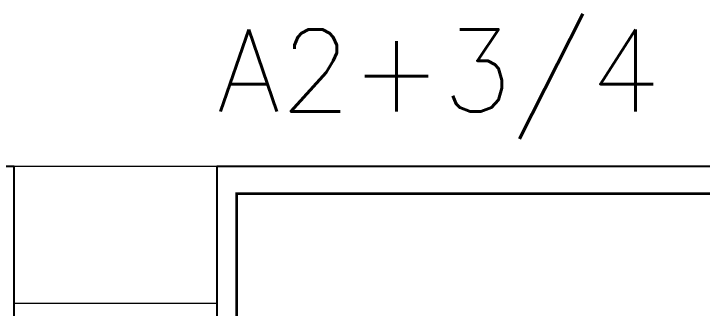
# Model space of a CAD drawing. Extents: x -3102990 to -851544, y -5293060 to -2540151.
# Drawn here: x -2659672 to -2634502, y -2636093 to -2625331 of the extents above; entities that cross this region are included whole.
import ezdxf

# ---------------------------------------------------------------- set-up
doc = ezdxf.new("R2010")
doc.units = 0
doc.header["$LTSCALE"] = 1000
doc.layers.get('0').update_dxf_attribs({"linetype": 'CONTINUOUS'})
doc.layers.add('BEAM_CON', color=4, linetype='CONTINUOUS')
doc.layers.add('PUB_TITLE', color=4, linetype='CONTINUOUS')
doc.layers.add('yichutu', color=7, linetype='CONTINUOUS', true_color=0xffffff, plot=False)
doc.styles.add('HZTXT', font='txt.shx', dxfattribs={"width": 0.7, "height": 300, "bigfont": 'hztxt.shx'})

# ---------------------------------------------------------------- blocks, each defined once
blk = doc.blocks.new('yct-891-420-89100-42000-100-2004.0')
at = {"layer": 'yichutu', "color": 7, "true_color": 0xffffff}
blk.add_lwpolyline([(0, 0), (0, 42000), (89100, 42000), (89100, 0)], close=True, dxfattribs=at)
blk = doc.blocks.new('A$C16496DF1')
at = {"layer": 'PUB_TITLE'}
blk.add_lwpolyline([(0, 0), (0, 42000), (104100, 42000), (104100, 0)], close=True, dxfattribs=at)
at = {"layer": 'PUB_TITLE', "const_width": 100}
blk.add_lwpolyline([(103100, 1000), (103100, 41000), (713, 41000), (713, 1000), (103100, 1000)], dxfattribs=at)
blk = doc.blocks.new('yct-1041-420-104100-42000-100-2006.0')
at = {"layer": 'yichutu', "color": 7, "true_color": 0xffffff}
blk.add_lwpolyline([(0, 0), (0, 42000), (104100, 42000), (104100, 0)], close=True, dxfattribs=at)
at = {"layer": 'yichutu', "color": 7, "true_color": 0xffffff, "style": 'HZTXT'}
blk.add_text('A2+3/4 1:100', height=3000, dxfattribs=at).set_placement((0, 44000))

msp = doc.modelspace()

# ---------------------------------------------------------------- linework, layer by layer
at = {"layer": 'BEAM_CON', "lineweight": 5, "ltscale": 1.5}
msp.add_lwpolyline([(-2659671.8, -2630902.4), (-2652237.82, -2630902.4), (-2652237.82, -2635920.73), (-2659671.8, -2635920.73)], close=True, dxfattribs=at)

# ---------------------------------------------------------------- block references
at = {"ltscale": 1.5}
msp.add_blockref('A$C16496DF1', (-2652237.82, -2672902.4), dxfattribs=at)
at = {"layer": 'yichutu'}
for name, p in [('yct-891-420-89100-42000-100-2004.0', (-2748771.8, -2672902.4)), ('yct-1041-420-104100-42000-100-2006.0', (-2652237.82, -2672902.4))]:
    msp.add_blockref(name, p, dxfattribs=at)

doc.saveas('drawing.dxf')
